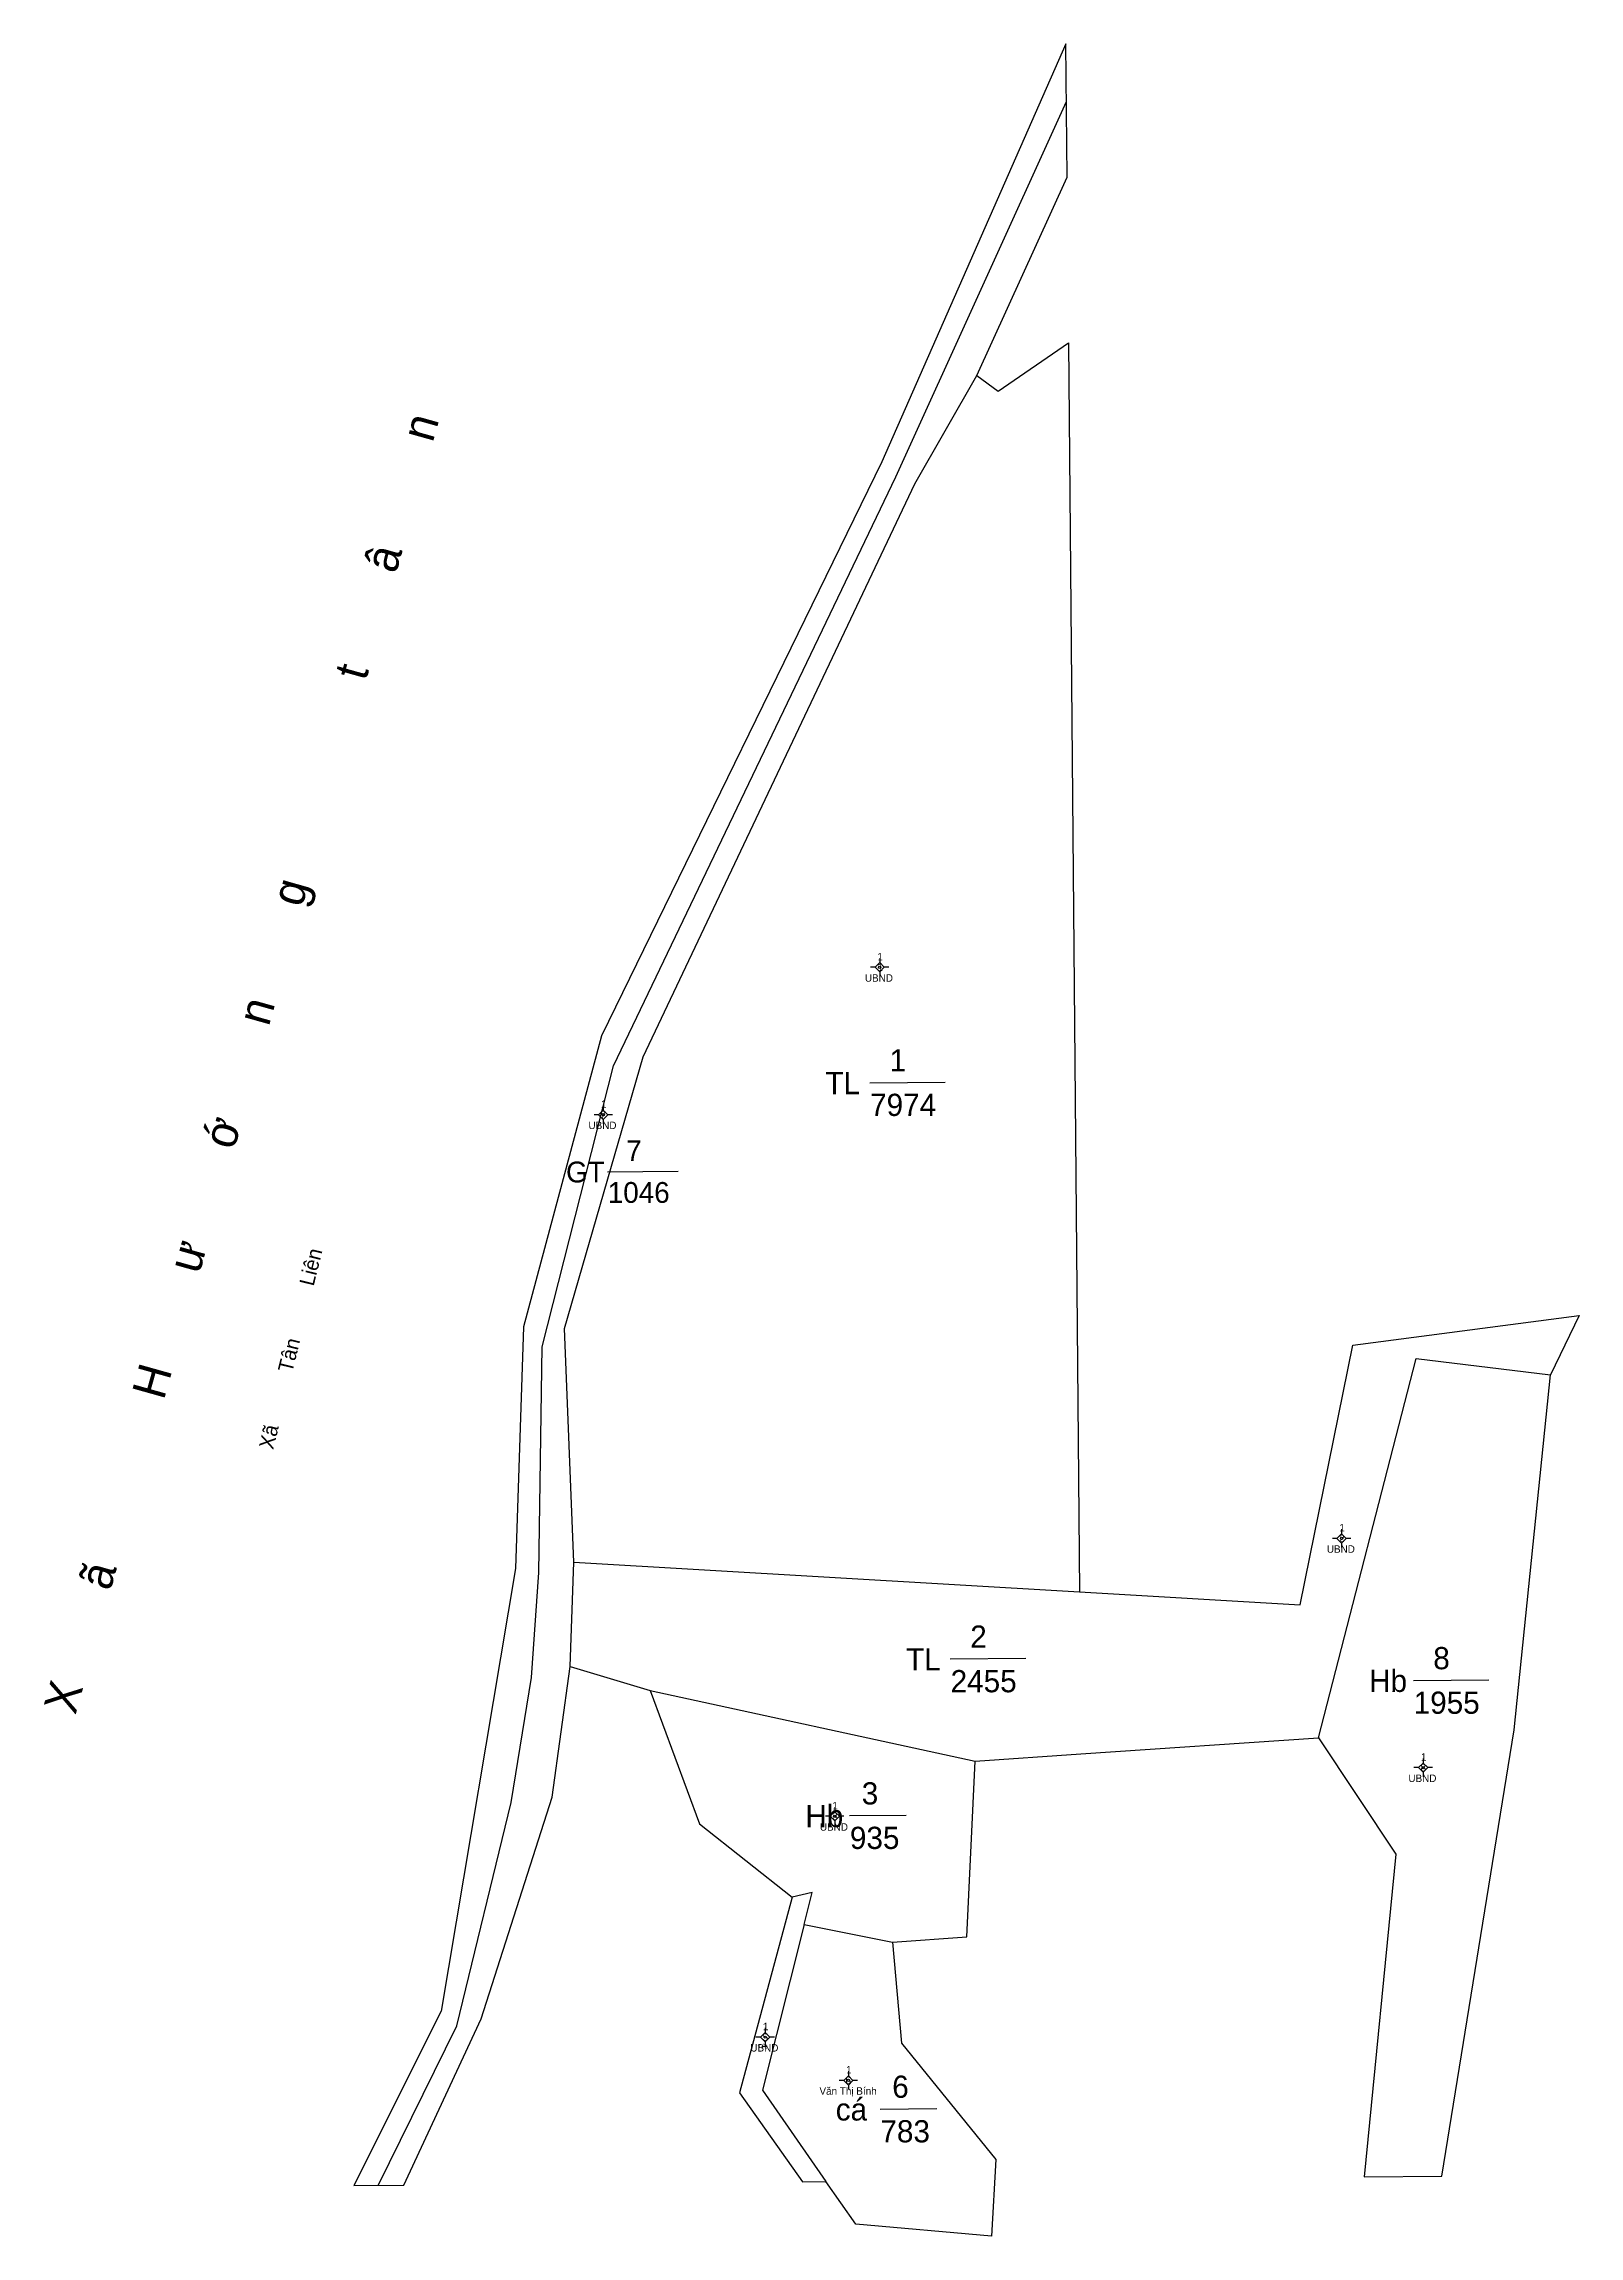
# Model space of a CAD drawing. Extents: x 548402 to 548610, y 1841465 to 1841761.
import ezdxf

# ---------------------------------------------------------------- set-up
doc = ezdxf.new("R2010")
doc.units = 0
for name, color, linetype in [('Level 10', 7, 'Continuous'), ('Level 11', 7, 'Continuous'), ('Level 13', 7, 'Continuous'), ('Level 15', 7, 'Continuous'), ('Level 22', 7, 'Continuous')]:
    doc.layers.add(name, color=color, linetype=linetype)

msp = doc.modelspace()

# ---------------------------------------------------------------- linework, layer by layer
at = {"layer": 'Level 10'}
for p, q in [((548473.37, 1841541.67), (548473.87, 1841555.77)), ((548473.87, 1841555.77), (548542.2, 1841551.75)), ((548473.37, 1841541.67), (548484.2, 1841538.4)), ((548484.2, 1841538.4), (548528.12, 1841528.87)), ((548504.99, 1841506.8), (548516.94, 1841504.44))]:
    msp.add_line(p, q, dxfattribs=at)
for points in [[(548528.35, 1841716.07), (548540.53, 1841742.86), (548540.37, 1841760.88), (548515.51, 1841704.4), (548477.62, 1841626.87), (548467.06, 1841587.57), (548465.98, 1841554.88), (548455.95, 1841495.1), (548444.16, 1841471.53), (548450.91, 1841471.59), (548461.38, 1841494.04), (548470.95, 1841524.01), (548473.37, 1841541.67)], [(548528.35, 1841716.07), (548531.21, 1841713.98), (548540.72, 1841720.48), (548542.2, 1841551.75)], [(548473.87, 1841555.77), (548472.62, 1841587.31), (548483.24, 1841624.05), (548519.97, 1841701.45), (548528.35, 1841716.07)], [(548542.2, 1841551.75), (548572, 1841549.99), (548579.13, 1841585.09), (548609.71, 1841589.07), (548605.83, 1841581.05)], [(548574.49, 1841532.03), (548587.68, 1841583.27), (548605.83, 1841581.05)], [(548574.49, 1841532.03), (548584.92, 1841516.3), (548580.68, 1841472.73), (548591.15, 1841472.82), (548600.95, 1841533.11), (548605.83, 1841581.05)], [(548484.2, 1841538.4), (548490.87, 1841520.39), (548503.36, 1841510.51)], [(548528.12, 1841528.87), (548542.39, 1841529.85), (548574.49, 1841532.03)], [(548516.94, 1841504.44), (548526.98, 1841505.13), (548528.12, 1841528.87)], [(548503.36, 1841510.51), (548496.26, 1841484.07), (548504.78, 1841472.06), (548507.95, 1841472.09)], [(548504.99, 1841506.8), (548506.08, 1841511.11), (548503.36, 1841510.51)], [(548504.99, 1841506.8), (548499.39, 1841484.41), (548507.95, 1841472.09)], [(548516.94, 1841504.44), (548518.15, 1841490.77), (548530.9, 1841475.07), (548530.32, 1841464.7), (548511.98, 1841466.3), (548507.95, 1841472.09)]]:
    msp.add_lwpolyline(points, dxfattribs=at)
at = {"layer": 'Level 11'}
for p, q in [((548515.21, 1841637.37), (548515.21, 1841636.75)), ((548514.58, 1841636.12), (548513.96, 1841636.12)), ((548515.21, 1841636.75), (548514.58, 1841636.12)), ((548514.58, 1841636.12), (548515.21, 1841635.5)), ((548515.83, 1841636.12), (548515.21, 1841636.75)), ((548515.21, 1841635.5), (548515.83, 1841636.12)), ((548515.21, 1841635.5), (548515.21, 1841634.87)), ((548516.46, 1841636.12), (548515.83, 1841636.12)), ((548477.86, 1841616.83), (548477.23, 1841616.21)), ((548477.86, 1841617.46), (548477.86, 1841616.83)), ((548478.48, 1841616.21), (548477.86, 1841616.83)), ((548477.23, 1841616.21), (548476.61, 1841616.21)), ((548477.23, 1841616.21), (548477.86, 1841615.58)), ((548477.86, 1841615.58), (548478.48, 1841616.21)), ((548477.86, 1841615.58), (548477.86, 1841614.96)), ((548479.11, 1841616.21), (548478.48, 1841616.21)), ((548577.62, 1841560.22), (548577.62, 1841559.59)), ((548576.99, 1841558.97), (548576.37, 1841558.97)), ((548577.62, 1841559.59), (548576.99, 1841558.97)), ((548576.99, 1841558.97), (548577.62, 1841558.34)), ((548578.24, 1841558.97), (548577.62, 1841559.59)), ((548577.62, 1841558.34), (548578.24, 1841558.97)), ((548577.62, 1841558.34), (548577.62, 1841557.72)), ((548578.87, 1841558.97), (548578.24, 1841558.97)), ((548588.02, 1841528), (548587.39, 1841528)), ((548588.64, 1841528.62), (548588.02, 1841528)), ((548588.02, 1841528), (548588.64, 1841527.38)), ((548588.64, 1841529.25), (548588.64, 1841528.62)), ((548589.27, 1841528), (548588.64, 1841528.62)), ((548588.64, 1841527.38), (548589.27, 1841528)), ((548589.89, 1841528), (548589.27, 1841528)), ((548588.64, 1841527.38), (548588.64, 1841526.75)), ((548509.13, 1841522.04), (548508.51, 1841521.42)), ((548509.13, 1841522.67), (548509.13, 1841522.04)), ((548509.76, 1841521.42), (548509.13, 1841522.04)), ((548508.51, 1841521.42), (548507.88, 1841521.42)), ((548508.51, 1841521.42), (548509.13, 1841520.79)), ((548509.13, 1841520.79), (548509.76, 1841521.42)), ((548509.13, 1841520.79), (548509.13, 1841520.17)), ((548510.38, 1841521.42), (548509.76, 1841521.42)), ((548499.73, 1841492.21), (548499.1, 1841491.58)), ((548499.73, 1841492.83), (548499.73, 1841492.21)), ((548500.35, 1841491.58), (548499.73, 1841492.21)), ((548499.1, 1841491.58), (548498.48, 1841491.58)), ((548499.1, 1841491.58), (548499.73, 1841490.96)), ((548499.73, 1841490.96), (548500.35, 1841491.58)), ((548499.73, 1841490.96), (548499.73, 1841490.33)), ((548500.98, 1841491.58), (548500.35, 1841491.58)), ((548510.98, 1841486.38), (548510.35, 1841485.75)), ((548510.98, 1841487), (548510.98, 1841486.38)), ((548511.6, 1841485.75), (548510.98, 1841486.38)), ((548510.35, 1841485.75), (548509.73, 1841485.75)), ((548510.35, 1841485.75), (548510.98, 1841485.12)), ((548510.98, 1841485.12), (548511.6, 1841485.75)), ((548510.98, 1841485.12), (548510.98, 1841484.5)), ((548512.23, 1841485.75), (548511.6, 1841485.75))]:
    msp.add_line(p, q, dxfattribs=at)
for centre in [(548515.21, 1841636.12), (548477.86, 1841616.21), (548577.62, 1841558.97), (548588.64, 1841528), (548509.13, 1841521.42), (548499.73, 1841491.58), (548510.98, 1841485.75)]:
    msp.add_circle(centre, 0.15, dxfattribs=at)
at = {"layer": 'Level 13'}
for p, q in [((548513.87, 1841620.53), (548524.06, 1841620.62)), ((548478.43, 1841608.51), (548487.99, 1841608.6)), ((548524.75, 1841542.68), (548534.95, 1841542.77)), ((548587.31, 1841539.77), (548597.51, 1841539.86)), ((548511.14, 1841521.51), (548518.79, 1841521.57)), ((548499.28, 1841490.34), (548500, 1841490.35)), ((548515.26, 1841481.87), (548522.91, 1841481.94))]:
    msp.add_line(p, q, dxfattribs=at)
at = {"layer": 'Level 22'}
msp.add_lwpolyline([(548447.46, 1841471.56), (548458.07, 1841493.1), (548465.42, 1841523.29), (548468.18, 1841540.19), (548469.15, 1841554.35), (548469.6, 1841584.85), (548479.24, 1841622.82), (548517.4, 1841702.38), (548540.44, 1841753.1)], dxfattribs=at)

# ---------------------------------------------------------------- texts
at = {"layer": 'Level 10'}
for s, height, rotation, p in [('X        ã              H        ư        ớ        n        g                 t        â         n', 4.5, 74.3138, (548406.54, 1841535.03)), ('Xã          Tân          Liên', 2, 76.1036, (548433.25, 1841570.88))]:
    msp.add_text(s, height=height, rotation=rotation, dxfattribs=at).set_placement(p)
at = {"layer": 'Level 13'}
for s, height, p in [('1', 3, (548516.55, 1841622.06)), ('TL', 3, (548507.88, 1841618.98)), ('7974', 3, (548513.91, 1841616.04)), ('7', 2.81, (548480.95, 1841609.94)), ('GT', 2.811, (548472.83, 1841607.06)), ('1046', 2.811, (548478.47, 1841604.3)), ('2', 3, (548527.44, 1841544.2)), ('TL', 3, (548518.77, 1841541.13)), ('8', 3, (548590, 1841541.29)), ('2455', 3, (548524.79, 1841538.18)), ('Hb', 3, (548581.33, 1841538.22)), ('1955', 3, (548587.35, 1841535.27)), ('3', 3, (548512.78, 1841523.02)), ('Hb', 3, (548505.16, 1841519.95)), ('935', 3, (548511.18, 1841517.01)), ('TL', 0.281, (548498.72, 1841490.2)), ('114', 0.281, (548499.29, 1841489.92)), ('5', 0.281, (548499.43, 1841490.48)), ('6', 3, (548516.9, 1841483.39)), ('cá', 3, (548509.27, 1841480.32)), ('783', 3, (548515.3, 1841477.37))]:
    msp.add_text(s, height=height, dxfattribs=at).set_placement(p)
at = {"layer": 'Level 15'}
for s, p in [('1', (548514.9, 1841637.06)), ('UBND', (548513.21, 1841634.18)), ('1', (548514.9, 1841635.62)), ('7', (548477.47, 1841615.71)), ('1', (548477.55, 1841617.15)), ('UBND', (548475.86, 1841614.27)), ('1', (548577.31, 1841559.91)), ('UBND', (548575.62, 1841557.03)), ('2', (548577.27, 1841558.47)), ('8', (548588.28, 1841527.5)), ('1', (548588.33, 1841528.94)), ('UBND', (548586.64, 1841526.06)), ('3', (548508.79, 1841520.92)), ('1', (548508.82, 1841522.36)), ('UBND', (548507.13, 1841519.48)), ('5', (548499.38, 1841491.08)), ('1', (548499.42, 1841492.52)), ('UBND', (548497.73, 1841489.64)), ('6', (548510.59, 1841485.25)), ('1', (548510.67, 1841486.69)), ('Văn Thị Bính', (548507.07, 1841483.81))]:
    msp.add_text(s, height=1, dxfattribs=at).set_placement(p)

doc.saveas('drawing.dxf')
